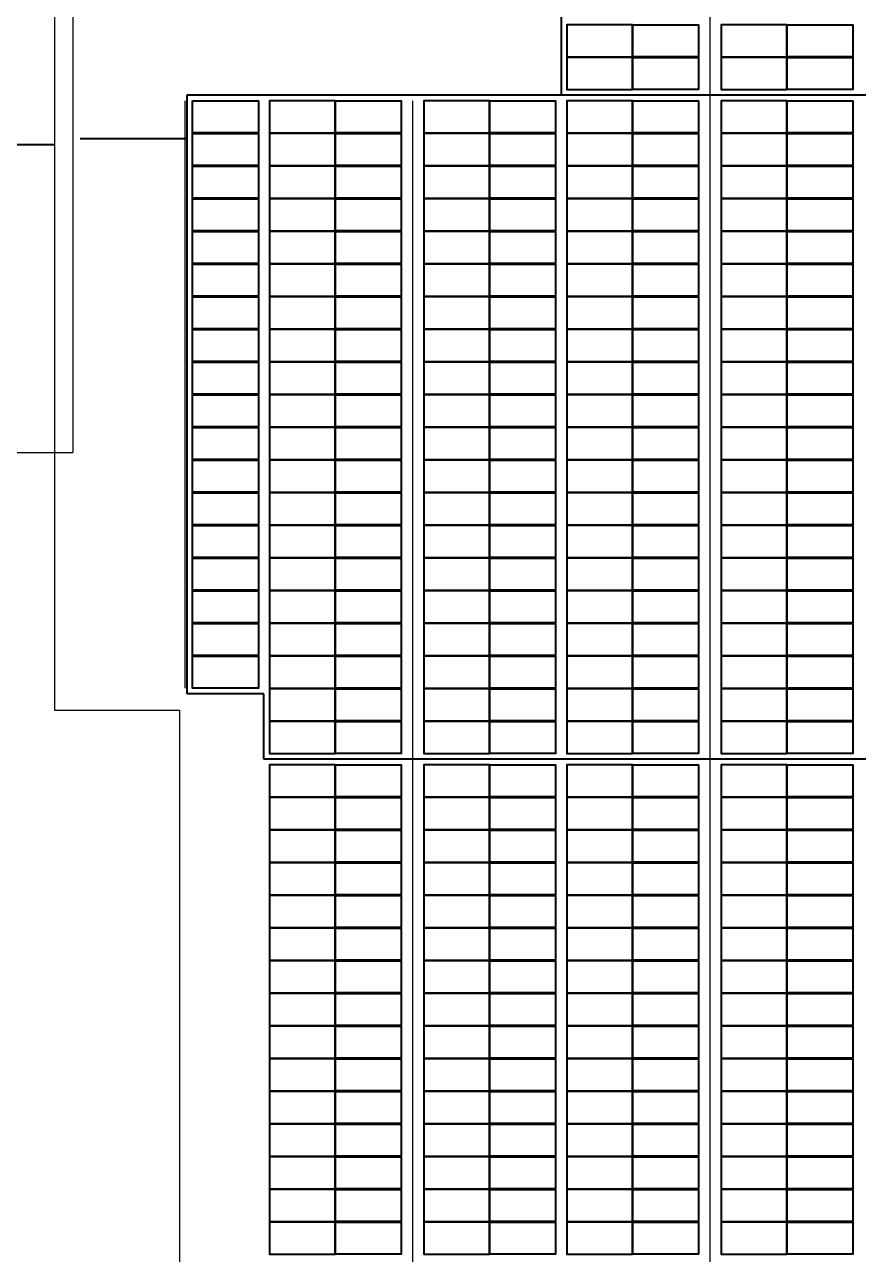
# Model space of a CAD drawing. Header units: millimetres. Extents: x -735047 to 1918431, y -1621985 to 747622.
# Drawn here: x 1740772 to 1770334, y -734042 to -690409 of the extents above; entities that cross this region are included whole.
import ezdxf

# ---------------------------------------------------------------- set-up
doc = ezdxf.new("R2010")
doc.units = ezdxf.units.MM
for name, color, linetype, lineweight in [('SOL-BUILDING_OUTLINE', 1, 'Continuous', 30), ('SOL-CRR - EXISTING', 251, 'Continuous', 40), ('SOL-PV MODULES - PH1', 250, 'Continuous', 40)]:
    doc.layers.add(name, color=color, linetype=linetype, lineweight=lineweight)
doc.layers.add('SOL-WALKWAYS EXISTING', color=250, linetype='Continuous')

msp = doc.modelspace()

# ---------------------------------------------------------------- linework, layer by layer
at = {"layer": 'SOL-BUILDING_OUTLINE'}
for p, q in [((1742482.182, -649244.152), (1742482.182, -705592.68)), ((1741829.742, -687310.306), (1741829.742, -714728.572)), ((1702692.944, -705591.433), (1742482.182, -705591.433)), ((1741829.742, -714728.572), (1746268.533, -714728.572)), ((1746268.533, -714728.572), (1746268.533, -821566.117))]:
    msp.add_line(p, q, dxfattribs=at)
at = {"layer": 'SOL-CRR - EXISTING'}
for p, q in [((1759796.247, -669659.811), (1759796.247, -692914.811)), ((1796278.455, -692914.811), (1746529.454, -692914.811)), ((1746530.002, -714151.262), (1746530.002, -692914.811)), ((1746529.454, -694465.811), (1742745.041, -694465.811)), ((1699471.267, -694669.056), (1741829.742, -694669.056)), ((1749258.708, -714151.262), (1746530.002, -714151.262)), ((1749258.708, -716469.811), (1749258.708, -714151.262)), ((1796278.455, -716469.811), (1749258.708, -716469.811))]:
    msp.add_line(p, q, dxfattribs=at)
at = {"layer": 'SOL-PV MODULES - PH1'}
for points in [[(1762326.05, -690421.811), (1759996.247, -690421.811), (1759996.247, -691555.811), (1762326.05, -691555.811)], [(1762336.036, -690421.811), (1764665.839, -690421.811), (1764665.839, -691555.811), (1762336.036, -691555.811)], [(1767794.545, -690421.811), (1765464.742, -690421.811), (1765464.742, -691555.811), (1767794.545, -691555.811)], [(1767804.531, -690421.811), (1770134.334, -690421.811), (1770134.334, -691555.811), (1767804.531, -691555.811)], [(1762326.05, -691580.811), (1759996.247, -691580.811), (1759996.247, -692714.811), (1762326.05, -692714.811)], [(1762336.036, -691580.811), (1764665.839, -691580.811), (1764665.839, -692714.811), (1762336.036, -692714.811)], [(1767794.545, -691580.811), (1765464.742, -691580.811), (1765464.742, -692714.811), (1767794.545, -692714.811)], [(1767804.531, -691580.811), (1770134.334, -691580.811), (1770134.334, -692714.811), (1767804.531, -692714.811)], [(1746729.454, -693114.811), (1749059.256, -693114.811), (1749059.256, -694248.811), (1746729.454, -694248.811)], [(1751788.511, -693114.811), (1749458.708, -693114.811), (1749458.708, -694248.811), (1751788.511, -694248.811)], [(1751798.497, -693114.811), (1754128.3, -693114.811), (1754128.3, -694248.811), (1751798.497, -694248.811)], [(1757257.006, -693114.811), (1754927.204, -693114.811), (1754927.204, -694248.811), (1757257.006, -694248.811)], [(1757266.993, -693114.811), (1759596.795, -693114.811), (1759596.795, -694248.811), (1757266.993, -694248.811)], [(1762326.05, -693114.811), (1759996.247, -693114.811), (1759996.247, -694248.811), (1762326.05, -694248.811)], [(1762336.036, -693114.811), (1764665.839, -693114.811), (1764665.839, -694248.811), (1762336.036, -694248.811)], [(1767794.545, -693114.811), (1765464.742, -693114.811), (1765464.742, -694248.811), (1767794.545, -694248.811)], [(1767804.531, -693114.811), (1770134.334, -693114.811), (1770134.334, -694248.811), (1767804.531, -694248.811)], [(1746729.454, -694273.811), (1749059.256, -694273.811), (1749059.256, -695407.811), (1746729.454, -695407.811)], [(1751788.511, -694273.811), (1749458.708, -694273.811), (1749458.708, -695407.811), (1751788.511, -695407.811)], [(1751798.497, -694273.811), (1754128.3, -694273.811), (1754128.3, -695407.811), (1751798.497, -695407.811)], [(1757257.006, -694273.811), (1754927.204, -694273.811), (1754927.204, -695407.811), (1757257.006, -695407.811)], [(1757266.993, -694273.811), (1759596.795, -694273.811), (1759596.795, -695407.811), (1757266.993, -695407.811)], [(1762326.05, -694273.811), (1759996.247, -694273.811), (1759996.247, -695407.811), (1762326.05, -695407.811)], [(1762336.036, -694273.811), (1764665.839, -694273.811), (1764665.839, -695407.811), (1762336.036, -695407.811)], [(1767794.545, -694273.811), (1765464.742, -694273.811), (1765464.742, -695407.811), (1767794.545, -695407.811)], [(1767804.531, -694273.811), (1770134.334, -694273.811), (1770134.334, -695407.811), (1767804.531, -695407.811)], [(1746729.454, -695432.811), (1749059.256, -695432.811), (1749059.256, -696566.811), (1746729.454, -696566.811)], [(1751788.511, -695432.811), (1749458.708, -695432.811), (1749458.708, -696566.811), (1751788.511, -696566.811)], [(1751798.497, -695432.811), (1754128.3, -695432.811), (1754128.3, -696566.811), (1751798.497, -696566.811)], [(1757257.006, -695432.811), (1754927.204, -695432.811), (1754927.204, -696566.811), (1757257.006, -696566.811)], [(1757266.993, -695432.811), (1759596.795, -695432.811), (1759596.795, -696566.811), (1757266.993, -696566.811)], [(1762326.05, -695432.811), (1759996.247, -695432.811), (1759996.247, -696566.811), (1762326.05, -696566.811)], [(1762336.036, -695432.811), (1764665.839, -695432.811), (1764665.839, -696566.811), (1762336.036, -696566.811)], [(1767794.545, -695432.811), (1765464.742, -695432.811), (1765464.742, -696566.811), (1767794.545, -696566.811)], [(1767804.531, -695432.811), (1770134.334, -695432.811), (1770134.334, -696566.811), (1767804.531, -696566.811)], [(1746729.454, -696591.811), (1749059.256, -696591.811), (1749059.256, -697725.811), (1746729.454, -697725.811)], [(1751788.511, -696591.811), (1749458.708, -696591.811), (1749458.708, -697725.811), (1751788.511, -697725.811)], [(1751798.497, -696591.811), (1754128.3, -696591.811), (1754128.3, -697725.811), (1751798.497, -697725.811)], [(1757257.006, -696591.811), (1754927.204, -696591.811), (1754927.204, -697725.811), (1757257.006, -697725.811)], [(1757266.993, -696591.811), (1759596.795, -696591.811), (1759596.795, -697725.811), (1757266.993, -697725.811)], [(1762326.05, -696591.811), (1759996.247, -696591.811), (1759996.247, -697725.811), (1762326.05, -697725.811)], [(1762336.036, -696591.811), (1764665.839, -696591.811), (1764665.839, -697725.811), (1762336.036, -697725.811)], [(1767794.545, -696591.811), (1765464.742, -696591.811), (1765464.742, -697725.811), (1767794.545, -697725.811)], [(1767804.531, -696591.811), (1770134.334, -696591.811), (1770134.334, -697725.811), (1767804.531, -697725.811)], [(1746729.454, -697750.811), (1749059.256, -697750.811), (1749059.256, -698884.811), (1746729.454, -698884.811)], [(1751788.511, -697750.811), (1749458.708, -697750.811), (1749458.708, -698884.811), (1751788.511, -698884.811)], [(1751798.497, -697750.811), (1754128.3, -697750.811), (1754128.3, -698884.811), (1751798.497, -698884.811)], [(1757257.006, -697750.811), (1754927.204, -697750.811), (1754927.204, -698884.811), (1757257.006, -698884.811)], [(1757266.993, -697750.811), (1759596.795, -697750.811), (1759596.795, -698884.811), (1757266.993, -698884.811)], [(1762326.05, -697750.811), (1759996.247, -697750.811), (1759996.247, -698884.811), (1762326.05, -698884.811)], [(1762336.036, -697750.811), (1764665.839, -697750.811), (1764665.839, -698884.811), (1762336.036, -698884.811)], [(1767794.545, -697750.811), (1765464.742, -697750.811), (1765464.742, -698884.811), (1767794.545, -698884.811)], [(1767804.531, -697750.811), (1770134.334, -697750.811), (1770134.334, -698884.811), (1767804.531, -698884.811)], [(1746729.454, -698909.811), (1749059.256, -698909.811), (1749059.256, -700043.811), (1746729.454, -700043.811)], [(1751788.511, -698909.811), (1749458.708, -698909.811), (1749458.708, -700043.811), (1751788.511, -700043.811)], [(1751798.497, -698909.811), (1754128.3, -698909.811), (1754128.3, -700043.811), (1751798.497, -700043.811)], [(1757257.006, -698909.811), (1754927.204, -698909.811), (1754927.204, -700043.811), (1757257.006, -700043.811)], [(1757266.993, -698909.811), (1759596.795, -698909.811), (1759596.795, -700043.811), (1757266.993, -700043.811)], [(1762326.05, -698909.811), (1759996.247, -698909.811), (1759996.247, -700043.811), (1762326.05, -700043.811)], [(1762336.036, -698909.811), (1764665.839, -698909.811), (1764665.839, -700043.811), (1762336.036, -700043.811)], [(1767794.545, -698909.811), (1765464.742, -698909.811), (1765464.742, -700043.811), (1767794.545, -700043.811)], [(1767804.531, -698909.811), (1770134.334, -698909.811), (1770134.334, -700043.811), (1767804.531, -700043.811)], [(1746729.454, -700068.811), (1749059.256, -700068.811), (1749059.256, -701202.811), (1746729.454, -701202.811)], [(1751788.511, -700068.811), (1749458.708, -700068.811), (1749458.708, -701202.811), (1751788.511, -701202.811)], [(1751798.497, -700068.811), (1754128.3, -700068.811), (1754128.3, -701202.811), (1751798.497, -701202.811)], [(1757257.006, -700068.811), (1754927.204, -700068.811), (1754927.204, -701202.811), (1757257.006, -701202.811)], [(1757266.993, -700068.811), (1759596.795, -700068.811), (1759596.795, -701202.811), (1757266.993, -701202.811)], [(1762326.05, -700068.811), (1759996.247, -700068.811), (1759996.247, -701202.811), (1762326.05, -701202.811)], [(1762336.036, -700068.811), (1764665.839, -700068.811), (1764665.839, -701202.811), (1762336.036, -701202.811)], [(1767794.545, -700068.811), (1765464.742, -700068.811), (1765464.742, -701202.811), (1767794.545, -701202.811)], [(1767804.531, -700068.811), (1770134.334, -700068.811), (1770134.334, -701202.811), (1767804.531, -701202.811)], [(1746729.454, -701227.811), (1749059.256, -701227.811), (1749059.256, -702361.811), (1746729.454, -702361.811)], [(1751788.511, -701227.811), (1749458.708, -701227.811), (1749458.708, -702361.811), (1751788.511, -702361.811)], [(1751798.497, -701227.811), (1754128.3, -701227.811), (1754128.3, -702361.811), (1751798.497, -702361.811)], [(1757257.006, -701227.811), (1754927.204, -701227.811), (1754927.204, -702361.811), (1757257.006, -702361.811)], [(1757266.993, -701227.811), (1759596.795, -701227.811), (1759596.795, -702361.811), (1757266.993, -702361.811)], [(1762326.05, -701227.811), (1759996.247, -701227.811), (1759996.247, -702361.811), (1762326.05, -702361.811)], [(1762336.036, -701227.811), (1764665.839, -701227.811), (1764665.839, -702361.811), (1762336.036, -702361.811)], [(1767794.545, -701227.811), (1765464.742, -701227.811), (1765464.742, -702361.811), (1767794.545, -702361.811)], [(1767804.531, -701227.811), (1770134.334, -701227.811), (1770134.334, -702361.811), (1767804.531, -702361.811)], [(1746729.454, -702386.811), (1749059.256, -702386.811), (1749059.256, -703520.811), (1746729.454, -703520.811)], [(1751788.511, -702386.811), (1749458.708, -702386.811), (1749458.708, -703520.811), (1751788.511, -703520.811)], [(1751798.497, -702386.811), (1754128.3, -702386.811), (1754128.3, -703520.811), (1751798.497, -703520.811)], [(1757257.006, -702386.811), (1754927.204, -702386.811), (1754927.204, -703520.811), (1757257.006, -703520.811)], [(1757266.993, -702386.811), (1759596.795, -702386.811), (1759596.795, -703520.811), (1757266.993, -703520.811)], [(1762326.05, -702386.811), (1759996.247, -702386.811), (1759996.247, -703520.811), (1762326.05, -703520.811)], [(1762336.036, -702386.811), (1764665.839, -702386.811), (1764665.839, -703520.811), (1762336.036, -703520.811)], [(1767794.545, -702386.811), (1765464.742, -702386.811), (1765464.742, -703520.811), (1767794.545, -703520.811)], [(1767804.531, -702386.811), (1770134.334, -702386.811), (1770134.334, -703520.811), (1767804.531, -703520.811)], [(1746729.454, -703545.811), (1749059.256, -703545.811), (1749059.256, -704679.811), (1746729.454, -704679.811)], [(1751788.511, -703545.811), (1749458.708, -703545.811), (1749458.708, -704679.811), (1751788.511, -704679.811)], [(1751798.497, -703545.811), (1754128.3, -703545.811), (1754128.3, -704679.811), (1751798.497, -704679.811)], [(1757257.006, -703545.811), (1754927.204, -703545.811), (1754927.204, -704679.811), (1757257.006, -704679.811)], [(1757266.993, -703545.811), (1759596.795, -703545.811), (1759596.795, -704679.811), (1757266.993, -704679.811)], [(1762326.05, -703545.811), (1759996.247, -703545.811), (1759996.247, -704679.811), (1762326.05, -704679.811)], [(1762336.036, -703545.811), (1764665.839, -703545.811), (1764665.839, -704679.811), (1762336.036, -704679.811)], [(1767794.545, -703545.811), (1765464.742, -703545.811), (1765464.742, -704679.811), (1767794.545, -704679.811)], [(1767804.531, -703545.811), (1770134.334, -703545.811), (1770134.334, -704679.811), (1767804.531, -704679.811)], [(1746729.454, -704704.811), (1749059.256, -704704.811), (1749059.256, -705838.811), (1746729.454, -705838.811)], [(1751788.511, -704704.811), (1749458.708, -704704.811), (1749458.708, -705838.811), (1751788.511, -705838.811)], [(1751798.497, -704704.811), (1754128.3, -704704.811), (1754128.3, -705838.811), (1751798.497, -705838.811)], [(1757257.006, -704704.811), (1754927.204, -704704.811), (1754927.204, -705838.811), (1757257.006, -705838.811)], [(1757266.993, -704704.811), (1759596.795, -704704.811), (1759596.795, -705838.811), (1757266.993, -705838.811)], [(1762326.05, -704704.811), (1759996.247, -704704.811), (1759996.247, -705838.811), (1762326.05, -705838.811)], [(1762336.036, -704704.811), (1764665.839, -704704.811), (1764665.839, -705838.811), (1762336.036, -705838.811)], [(1767794.545, -704704.811), (1765464.742, -704704.811), (1765464.742, -705838.811), (1767794.545, -705838.811)], [(1767804.531, -704704.811), (1770134.334, -704704.811), (1770134.334, -705838.811), (1767804.531, -705838.811)], [(1746729.454, -705863.811), (1749059.256, -705863.811), (1749059.256, -706997.811), (1746729.454, -706997.811)], [(1751788.511, -705863.811), (1749458.708, -705863.811), (1749458.708, -706997.811), (1751788.511, -706997.811)], [(1751798.497, -705863.811), (1754128.3, -705863.811), (1754128.3, -706997.811), (1751798.497, -706997.811)], [(1757257.006, -705863.811), (1754927.204, -705863.811), (1754927.204, -706997.811), (1757257.006, -706997.811)], [(1757266.993, -705863.811), (1759596.795, -705863.811), (1759596.795, -706997.811), (1757266.993, -706997.811)], [(1762326.05, -705863.811), (1759996.247, -705863.811), (1759996.247, -706997.811), (1762326.05, -706997.811)], [(1762336.036, -705863.811), (1764665.839, -705863.811), (1764665.839, -706997.811), (1762336.036, -706997.811)], [(1767794.545, -705863.811), (1765464.742, -705863.811), (1765464.742, -706997.811), (1767794.545, -706997.811)], [(1767804.531, -705863.811), (1770134.334, -705863.811), (1770134.334, -706997.811), (1767804.531, -706997.811)], [(1746729.454, -707022.811), (1749059.256, -707022.811), (1749059.256, -708156.811), (1746729.454, -708156.811)], [(1751788.511, -707022.811), (1749458.708, -707022.811), (1749458.708, -708156.811), (1751788.511, -708156.811)], [(1751798.497, -707022.811), (1754128.3, -707022.811), (1754128.3, -708156.811), (1751798.497, -708156.811)], [(1757257.006, -707022.811), (1754927.204, -707022.811), (1754927.204, -708156.811), (1757257.006, -708156.811)], [(1757266.993, -707022.811), (1759596.795, -707022.811), (1759596.795, -708156.811), (1757266.993, -708156.811)], [(1762326.05, -707022.811), (1759996.247, -707022.811), (1759996.247, -708156.811), (1762326.05, -708156.811)], [(1762336.036, -707022.811), (1764665.839, -707022.811), (1764665.839, -708156.811), (1762336.036, -708156.811)], [(1767794.545, -707022.811), (1765464.742, -707022.811), (1765464.742, -708156.811), (1767794.545, -708156.811)], [(1767804.531, -707022.811), (1770134.334, -707022.811), (1770134.334, -708156.811), (1767804.531, -708156.811)], [(1746729.454, -708181.811), (1749059.256, -708181.811), (1749059.256, -709315.811), (1746729.454, -709315.811)], [(1751788.511, -708181.811), (1749458.708, -708181.811), (1749458.708, -709315.811), (1751788.511, -709315.811)], [(1751798.497, -708181.811), (1754128.3, -708181.811), (1754128.3, -709315.811), (1751798.497, -709315.811)], [(1757257.006, -708181.811), (1754927.204, -708181.811), (1754927.204, -709315.811), (1757257.006, -709315.811)], [(1757266.993, -708181.811), (1759596.795, -708181.811), (1759596.795, -709315.811), (1757266.993, -709315.811)], [(1762326.05, -708181.811), (1759996.247, -708181.811), (1759996.247, -709315.811), (1762326.05, -709315.811)], [(1762336.036, -708181.811), (1764665.839, -708181.811), (1764665.839, -709315.811), (1762336.036, -709315.811)], [(1767794.545, -708181.811), (1765464.742, -708181.811), (1765464.742, -709315.811), (1767794.545, -709315.811)], [(1767804.531, -708181.811), (1770134.334, -708181.811), (1770134.334, -709315.811), (1767804.531, -709315.811)], [(1746729.454, -709340.811), (1749059.256, -709340.811), (1749059.256, -710474.811), (1746729.454, -710474.811)], [(1751788.511, -709340.811), (1749458.708, -709340.811), (1749458.708, -710474.811), (1751788.511, -710474.811)], [(1751798.497, -709340.811), (1754128.3, -709340.811), (1754128.3, -710474.811), (1751798.497, -710474.811)], [(1757257.006, -709340.811), (1754927.204, -709340.811), (1754927.204, -710474.811), (1757257.006, -710474.811)], [(1757266.993, -709340.811), (1759596.795, -709340.811), (1759596.795, -710474.811), (1757266.993, -710474.811)], [(1762326.05, -709340.811), (1759996.247, -709340.811), (1759996.247, -710474.811), (1762326.05, -710474.811)], [(1762336.036, -709340.811), (1764665.839, -709340.811), (1764665.839, -710474.811), (1762336.036, -710474.811)], [(1767794.545, -709340.811), (1765464.742, -709340.811), (1765464.742, -710474.811), (1767794.545, -710474.811)], [(1767804.531, -709340.811), (1770134.334, -709340.811), (1770134.334, -710474.811), (1767804.531, -710474.811)], [(1746729.454, -710499.811), (1749059.256, -710499.811), (1749059.256, -711633.811), (1746729.454, -711633.811)], [(1751788.511, -710499.811), (1749458.708, -710499.811), (1749458.708, -711633.811), (1751788.511, -711633.811)], [(1751798.497, -710499.811), (1754128.3, -710499.811), (1754128.3, -711633.811), (1751798.497, -711633.811)], [(1757257.006, -710499.811), (1754927.204, -710499.811), (1754927.204, -711633.811), (1757257.006, -711633.811)], [(1757266.993, -710499.811), (1759596.795, -710499.811), (1759596.795, -711633.811), (1757266.993, -711633.811)], [(1762326.05, -710499.811), (1759996.247, -710499.811), (1759996.247, -711633.811), (1762326.05, -711633.811)], [(1762336.036, -710499.811), (1764665.839, -710499.811), (1764665.839, -711633.811), (1762336.036, -711633.811)], [(1767794.545, -710499.811), (1765464.742, -710499.811), (1765464.742, -711633.811), (1767794.545, -711633.811)], [(1767804.531, -710499.811), (1770134.334, -710499.811), (1770134.334, -711633.811), (1767804.531, -711633.811)], [(1746729.454, -711658.811), (1749059.256, -711658.811), (1749059.256, -712792.811), (1746729.454, -712792.811)], [(1751788.511, -711658.811), (1749458.708, -711658.811), (1749458.708, -712792.811), (1751788.511, -712792.811)], [(1751798.497, -711658.811), (1754128.3, -711658.811), (1754128.3, -712792.811), (1751798.497, -712792.811)], [(1757257.006, -711658.811), (1754927.204, -711658.811), (1754927.204, -712792.811), (1757257.006, -712792.811)], [(1757266.993, -711658.811), (1759596.795, -711658.811), (1759596.795, -712792.811), (1757266.993, -712792.811)], [(1762326.05, -711658.811), (1759996.247, -711658.811), (1759996.247, -712792.811), (1762326.05, -712792.811)], [(1762336.036, -711658.811), (1764665.839, -711658.811), (1764665.839, -712792.811), (1762336.036, -712792.811)], [(1767794.545, -711658.811), (1765464.742, -711658.811), (1765464.742, -712792.811), (1767794.545, -712792.811)], [(1767804.531, -711658.811), (1770134.334, -711658.811), (1770134.334, -712792.811), (1767804.531, -712792.811)], [(1746729.454, -712817.811), (1749059.256, -712817.811), (1749059.256, -713951.811), (1746729.454, -713951.811)], [(1751788.511, -712817.811), (1749458.708, -712817.811), (1749458.708, -713951.811), (1751788.511, -713951.811)], [(1751798.497, -712817.811), (1754128.3, -712817.811), (1754128.3, -713951.811), (1751798.497, -713951.811)], [(1757257.006, -712817.811), (1754927.204, -712817.811), (1754927.204, -713951.811), (1757257.006, -713951.811)], [(1757266.993, -712817.811), (1759596.795, -712817.811), (1759596.795, -713951.811), (1757266.993, -713951.811)], [(1762326.05, -712817.811), (1759996.247, -712817.811), (1759996.247, -713951.811), (1762326.05, -713951.811)], [(1762336.036, -712817.811), (1764665.839, -712817.811), (1764665.839, -713951.811), (1762336.036, -713951.811)], [(1767794.545, -712817.811), (1765464.742, -712817.811), (1765464.742, -713951.811), (1767794.545, -713951.811)], [(1767804.531, -712817.811), (1770134.334, -712817.811), (1770134.334, -713951.811), (1767804.531, -713951.811)], [(1751788.511, -713976.811), (1749458.708, -713976.811), (1749458.708, -715110.811), (1751788.511, -715110.811)], [(1751798.497, -713976.811), (1754128.3, -713976.811), (1754128.3, -715110.811), (1751798.497, -715110.811)], [(1757257.006, -713976.811), (1754927.204, -713976.811), (1754927.204, -715110.811), (1757257.006, -715110.811)], [(1757266.993, -713976.811), (1759596.795, -713976.811), (1759596.795, -715110.811), (1757266.993, -715110.811)], [(1762326.05, -713976.811), (1759996.247, -713976.811), (1759996.247, -715110.811), (1762326.05, -715110.811)], [(1762336.036, -713976.811), (1764665.839, -713976.811), (1764665.839, -715110.811), (1762336.036, -715110.811)], [(1767794.545, -713976.811), (1765464.742, -713976.811), (1765464.742, -715110.811), (1767794.545, -715110.811)], [(1767804.531, -713976.811), (1770134.334, -713976.811), (1770134.334, -715110.811), (1767804.531, -715110.811)], [(1751788.511, -715135.811), (1749458.708, -715135.811), (1749458.708, -716269.811), (1751788.511, -716269.811)], [(1751798.497, -715135.811), (1754128.3, -715135.811), (1754128.3, -716269.811), (1751798.497, -716269.811)], [(1757257.006, -715135.811), (1754927.204, -715135.811), (1754927.204, -716269.811), (1757257.006, -716269.811)], [(1757266.993, -715135.811), (1759596.795, -715135.811), (1759596.795, -716269.811), (1757266.993, -716269.811)], [(1762326.05, -715135.811), (1759996.247, -715135.811), (1759996.247, -716269.811), (1762326.05, -716269.811)], [(1762336.036, -715135.811), (1764665.839, -715135.811), (1764665.839, -716269.811), (1762336.036, -716269.811)], [(1767794.545, -715135.811), (1765464.742, -715135.811), (1765464.742, -716269.811), (1767794.545, -716269.811)], [(1767804.531, -715135.811), (1770134.334, -715135.811), (1770134.334, -716269.811), (1767804.531, -716269.811)], [(1751788.511, -716669.811), (1749458.708, -716669.811), (1749458.708, -717803.811), (1751788.511, -717803.811)], [(1751798.497, -716669.811), (1754128.3, -716669.811), (1754128.3, -717803.811), (1751798.497, -717803.811)], [(1757257.006, -716669.811), (1754927.204, -716669.811), (1754927.204, -717803.811), (1757257.006, -717803.811)], [(1757266.993, -716669.811), (1759596.795, -716669.811), (1759596.795, -717803.811), (1757266.993, -717803.811)], [(1762326.05, -716669.811), (1759996.247, -716669.811), (1759996.247, -717803.811), (1762326.05, -717803.811)], [(1762336.036, -716669.811), (1764665.839, -716669.811), (1764665.839, -717803.811), (1762336.036, -717803.811)], [(1767794.545, -716669.811), (1765464.742, -716669.811), (1765464.742, -717803.811), (1767794.545, -717803.811)], [(1767804.531, -716669.811), (1770134.334, -716669.811), (1770134.334, -717803.811), (1767804.531, -717803.811)], [(1751788.511, -717828.811), (1749458.708, -717828.811), (1749458.708, -718962.811), (1751788.511, -718962.811)], [(1751798.497, -717828.811), (1754128.3, -717828.811), (1754128.3, -718962.811), (1751798.497, -718962.811)], [(1757257.006, -717828.811), (1754927.204, -717828.811), (1754927.204, -718962.811), (1757257.006, -718962.811)], [(1757266.993, -717828.811), (1759596.795, -717828.811), (1759596.795, -718962.811), (1757266.993, -718962.811)], [(1762326.05, -717828.811), (1759996.247, -717828.811), (1759996.247, -718962.811), (1762326.05, -718962.811)], [(1762336.036, -717828.811), (1764665.839, -717828.811), (1764665.839, -718962.811), (1762336.036, -718962.811)], [(1767794.545, -717828.811), (1765464.742, -717828.811), (1765464.742, -718962.811), (1767794.545, -718962.811)], [(1767804.531, -717828.811), (1770134.334, -717828.811), (1770134.334, -718962.811), (1767804.531, -718962.811)], [(1751788.511, -718987.811), (1749458.708, -718987.811), (1749458.708, -720121.811), (1751788.511, -720121.811)], [(1751798.497, -718987.811), (1754128.3, -718987.811), (1754128.3, -720121.811), (1751798.497, -720121.811)], [(1757257.006, -718987.811), (1754927.204, -718987.811), (1754927.204, -720121.811), (1757257.006, -720121.811)], [(1757266.993, -718987.811), (1759596.795, -718987.811), (1759596.795, -720121.811), (1757266.993, -720121.811)], [(1762326.05, -718987.811), (1759996.247, -718987.811), (1759996.247, -720121.811), (1762326.05, -720121.811)], [(1762336.036, -718987.811), (1764665.839, -718987.811), (1764665.839, -720121.811), (1762336.036, -720121.811)], [(1767794.545, -718987.811), (1765464.742, -718987.811), (1765464.742, -720121.811), (1767794.545, -720121.811)], [(1767804.531, -718987.811), (1770134.334, -718987.811), (1770134.334, -720121.811), (1767804.531, -720121.811)], [(1751788.511, -720146.811), (1749458.708, -720146.811), (1749458.708, -721280.811), (1751788.511, -721280.811)], [(1751798.497, -720146.811), (1754128.3, -720146.811), (1754128.3, -721280.811), (1751798.497, -721280.811)], [(1757257.006, -720146.811), (1754927.204, -720146.811), (1754927.204, -721280.811), (1757257.006, -721280.811)], [(1757266.993, -720146.811), (1759596.795, -720146.811), (1759596.795, -721280.811), (1757266.993, -721280.811)], [(1762326.05, -720146.811), (1759996.247, -720146.811), (1759996.247, -721280.811), (1762326.05, -721280.811)], [(1762336.036, -720146.811), (1764665.839, -720146.811), (1764665.839, -721280.811), (1762336.036, -721280.811)], [(1767794.545, -720146.811), (1765464.742, -720146.811), (1765464.742, -721280.811), (1767794.545, -721280.811)], [(1767804.531, -720146.811), (1770134.334, -720146.811), (1770134.334, -721280.811), (1767804.531, -721280.811)], [(1751788.511, -721305.811), (1749458.708, -721305.811), (1749458.708, -722439.811), (1751788.511, -722439.811)], [(1751798.497, -721305.811), (1754128.3, -721305.811), (1754128.3, -722439.811), (1751798.497, -722439.811)], [(1757257.006, -721305.811), (1754927.204, -721305.811), (1754927.204, -722439.811), (1757257.006, -722439.811)], [(1757266.993, -721305.811), (1759596.795, -721305.811), (1759596.795, -722439.811), (1757266.993, -722439.811)], [(1762326.05, -721305.811), (1759996.247, -721305.811), (1759996.247, -722439.811), (1762326.05, -722439.811)], [(1762336.036, -721305.811), (1764665.839, -721305.811), (1764665.839, -722439.811), (1762336.036, -722439.811)], [(1767794.545, -721305.811), (1765464.742, -721305.811), (1765464.742, -722439.811), (1767794.545, -722439.811)], [(1767804.531, -721305.811), (1770134.334, -721305.811), (1770134.334, -722439.811), (1767804.531, -722439.811)], [(1751788.511, -722464.811), (1749458.708, -722464.811), (1749458.708, -723598.811), (1751788.511, -723598.811)], [(1751798.497, -722464.811), (1754128.3, -722464.811), (1754128.3, -723598.811), (1751798.497, -723598.811)], [(1757257.006, -722464.811), (1754927.204, -722464.811), (1754927.204, -723598.811), (1757257.006, -723598.811)], [(1757266.993, -722464.811), (1759596.795, -722464.811), (1759596.795, -723598.811), (1757266.993, -723598.811)], [(1762326.05, -722464.811), (1759996.247, -722464.811), (1759996.247, -723598.811), (1762326.05, -723598.811)], [(1762336.036, -722464.811), (1764665.839, -722464.811), (1764665.839, -723598.811), (1762336.036, -723598.811)], [(1767794.545, -722464.811), (1765464.742, -722464.811), (1765464.742, -723598.811), (1767794.545, -723598.811)], [(1767804.531, -722464.811), (1770134.334, -722464.811), (1770134.334, -723598.811), (1767804.531, -723598.811)], [(1751788.511, -723623.811), (1749458.708, -723623.811), (1749458.708, -724757.811), (1751788.511, -724757.811)], [(1751798.497, -723623.811), (1754128.3, -723623.811), (1754128.3, -724757.811), (1751798.497, -724757.811)], [(1757257.006, -723623.811), (1754927.204, -723623.811), (1754927.204, -724757.811), (1757257.006, -724757.811)], [(1757266.993, -723623.811), (1759596.795, -723623.811), (1759596.795, -724757.811), (1757266.993, -724757.811)], [(1762326.05, -723623.811), (1759996.247, -723623.811), (1759996.247, -724757.811), (1762326.05, -724757.811)], [(1762336.036, -723623.811), (1764665.839, -723623.811), (1764665.839, -724757.811), (1762336.036, -724757.811)], [(1767794.545, -723623.811), (1765464.742, -723623.811), (1765464.742, -724757.811), (1767794.545, -724757.811)], [(1767804.531, -723623.811), (1770134.334, -723623.811), (1770134.334, -724757.811), (1767804.531, -724757.811)], [(1751788.511, -724782.811), (1749458.708, -724782.811), (1749458.708, -725916.811), (1751788.511, -725916.811)], [(1751798.497, -724782.811), (1754128.3, -724782.811), (1754128.3, -725916.811), (1751798.497, -725916.811)], [(1757257.006, -724782.811), (1754927.204, -724782.811), (1754927.204, -725916.811), (1757257.006, -725916.811)], [(1757266.993, -724782.811), (1759596.795, -724782.811), (1759596.795, -725916.811), (1757266.993, -725916.811)], [(1762326.05, -724782.811), (1759996.247, -724782.811), (1759996.247, -725916.811), (1762326.05, -725916.811)], [(1762336.036, -724782.811), (1764665.839, -724782.811), (1764665.839, -725916.811), (1762336.036, -725916.811)], [(1767794.545, -724782.811), (1765464.742, -724782.811), (1765464.742, -725916.811), (1767794.545, -725916.811)], [(1767804.531, -724782.811), (1770134.334, -724782.811), (1770134.334, -725916.811), (1767804.531, -725916.811)], [(1751788.511, -725941.811), (1749458.708, -725941.811), (1749458.708, -727075.811), (1751788.511, -727075.811)], [(1751798.497, -725941.811), (1754128.3, -725941.811), (1754128.3, -727075.811), (1751798.497, -727075.811)], [(1757257.006, -725941.811), (1754927.204, -725941.811), (1754927.204, -727075.811), (1757257.006, -727075.811)], [(1757266.993, -725941.811), (1759596.795, -725941.811), (1759596.795, -727075.811), (1757266.993, -727075.811)], [(1762326.05, -725941.811), (1759996.247, -725941.811), (1759996.247, -727075.811), (1762326.05, -727075.811)], [(1762336.036, -725941.811), (1764665.839, -725941.811), (1764665.839, -727075.811), (1762336.036, -727075.811)], [(1767794.545, -725941.811), (1765464.742, -725941.811), (1765464.742, -727075.811), (1767794.545, -727075.811)], [(1767804.531, -725941.811), (1770134.334, -725941.811), (1770134.334, -727075.811), (1767804.531, -727075.811)], [(1751788.511, -727100.811), (1749458.708, -727100.811), (1749458.708, -728234.811), (1751788.511, -728234.811)], [(1751798.497, -727100.811), (1754128.3, -727100.811), (1754128.3, -728234.811), (1751798.497, -728234.811)], [(1757257.006, -727100.811), (1754927.204, -727100.811), (1754927.204, -728234.811), (1757257.006, -728234.811)], [(1757266.993, -727100.811), (1759596.795, -727100.811), (1759596.795, -728234.811), (1757266.993, -728234.811)], [(1762326.05, -727100.811), (1759996.247, -727100.811), (1759996.247, -728234.811), (1762326.05, -728234.811)], [(1762336.036, -727100.811), (1764665.839, -727100.811), (1764665.839, -728234.811), (1762336.036, -728234.811)], [(1767794.545, -727100.811), (1765464.742, -727100.811), (1765464.742, -728234.811), (1767794.545, -728234.811)], [(1767804.531, -727100.811), (1770134.334, -727100.811), (1770134.334, -728234.811), (1767804.531, -728234.811)], [(1751788.511, -728259.811), (1749458.708, -728259.811), (1749458.708, -729393.811), (1751788.511, -729393.811)], [(1751798.497, -728259.811), (1754128.3, -728259.811), (1754128.3, -729393.811), (1751798.497, -729393.811)], [(1757257.006, -728259.811), (1754927.204, -728259.811), (1754927.204, -729393.811), (1757257.006, -729393.811)], [(1757266.993, -728259.811), (1759596.795, -728259.811), (1759596.795, -729393.811), (1757266.993, -729393.811)], [(1762326.05, -728259.811), (1759996.247, -728259.811), (1759996.247, -729393.811), (1762326.05, -729393.811)], [(1762336.036, -728259.811), (1764665.839, -728259.811), (1764665.839, -729393.811), (1762336.036, -729393.811)], [(1767794.545, -728259.811), (1765464.742, -728259.811), (1765464.742, -729393.811), (1767794.545, -729393.811)], [(1767804.531, -728259.811), (1770134.334, -728259.811), (1770134.334, -729393.811), (1767804.531, -729393.811)], [(1751788.511, -729418.811), (1749458.708, -729418.811), (1749458.708, -730552.811), (1751788.511, -730552.811)], [(1751798.497, -729418.811), (1754128.3, -729418.811), (1754128.3, -730552.811), (1751798.497, -730552.811)], [(1757257.006, -729418.811), (1754927.204, -729418.811), (1754927.204, -730552.811), (1757257.006, -730552.811)], [(1757266.993, -729418.811), (1759596.795, -729418.811), (1759596.795, -730552.811), (1757266.993, -730552.811)], [(1762326.05, -729418.811), (1759996.247, -729418.811), (1759996.247, -730552.811), (1762326.05, -730552.811)], [(1762336.036, -729418.811), (1764665.839, -729418.811), (1764665.839, -730552.811), (1762336.036, -730552.811)], [(1767794.545, -729418.811), (1765464.742, -729418.811), (1765464.742, -730552.811), (1767794.545, -730552.811)], [(1767804.531, -729418.811), (1770134.334, -729418.811), (1770134.334, -730552.811), (1767804.531, -730552.811)], [(1751788.511, -730577.811), (1749458.708, -730577.811), (1749458.708, -731711.811), (1751788.511, -731711.811)], [(1751798.497, -730577.811), (1754128.3, -730577.811), (1754128.3, -731711.811), (1751798.497, -731711.811)], [(1757257.006, -730577.811), (1754927.204, -730577.811), (1754927.204, -731711.811), (1757257.006, -731711.811)], [(1757266.993, -730577.811), (1759596.795, -730577.811), (1759596.795, -731711.811), (1757266.993, -731711.811)], [(1762326.05, -730577.811), (1759996.247, -730577.811), (1759996.247, -731711.811), (1762326.05, -731711.811)], [(1762336.036, -730577.811), (1764665.839, -730577.811), (1764665.839, -731711.811), (1762336.036, -731711.811)], [(1767794.545, -730577.811), (1765464.742, -730577.811), (1765464.742, -731711.811), (1767794.545, -731711.811)], [(1767804.531, -730577.811), (1770134.334, -730577.811), (1770134.334, -731711.811), (1767804.531, -731711.811)], [(1751788.511, -731736.811), (1749458.708, -731736.811), (1749458.708, -732870.811), (1751788.511, -732870.811)], [(1751798.497, -731736.811), (1754128.3, -731736.811), (1754128.3, -732870.811), (1751798.497, -732870.811)], [(1757257.006, -731736.811), (1754927.204, -731736.811), (1754927.204, -732870.811), (1757257.006, -732870.811)], [(1757266.993, -731736.811), (1759596.795, -731736.811), (1759596.795, -732870.811), (1757266.993, -732870.811)], [(1762326.05, -731736.811), (1759996.247, -731736.811), (1759996.247, -732870.811), (1762326.05, -732870.811)], [(1762336.036, -731736.811), (1764665.839, -731736.811), (1764665.839, -732870.811), (1762336.036, -732870.811)], [(1767794.545, -731736.811), (1765464.742, -731736.811), (1765464.742, -732870.811), (1767794.545, -732870.811)], [(1767804.531, -731736.811), (1770134.334, -731736.811), (1770134.334, -732870.811), (1767804.531, -732870.811)], [(1751788.511, -732895.811), (1749458.708, -732895.811), (1749458.708, -734029.811), (1751788.511, -734029.811)], [(1751798.497, -732895.811), (1754128.3, -732895.811), (1754128.3, -734029.811), (1751798.497, -734029.811)], [(1757257.006, -732895.811), (1754927.204, -732895.811), (1754927.204, -734029.811), (1757257.006, -734029.811)], [(1757266.993, -732895.811), (1759596.795, -732895.811), (1759596.795, -734029.811), (1757266.993, -734029.811)], [(1762326.05, -732895.811), (1759996.247, -732895.811), (1759996.247, -734029.811), (1762326.05, -734029.811)], [(1762336.036, -732895.811), (1764665.839, -732895.811), (1764665.839, -734029.811), (1762336.036, -734029.811)], [(1767794.545, -732895.811), (1765464.742, -732895.811), (1765464.742, -734029.811), (1767794.545, -734029.811)], [(1767804.531, -732895.811), (1770134.334, -732895.811), (1770134.334, -734029.811), (1767804.531, -734029.811)]]:
    msp.add_lwpolyline(points, close=True, dxfattribs=at)
at = {"layer": 'SOL-WALKWAYS EXISTING'}
for p, q in [((1765065.291, -650165.811), (1765065.291, -763779.811)), ((1746454.454, -693114.811), (1746454.454, -713951.811)), ((1754527.752, -693114.811), (1754527.752, -763779.811))]:
    msp.add_line(p, q, dxfattribs=at)

doc.saveas('drawing.dxf')
